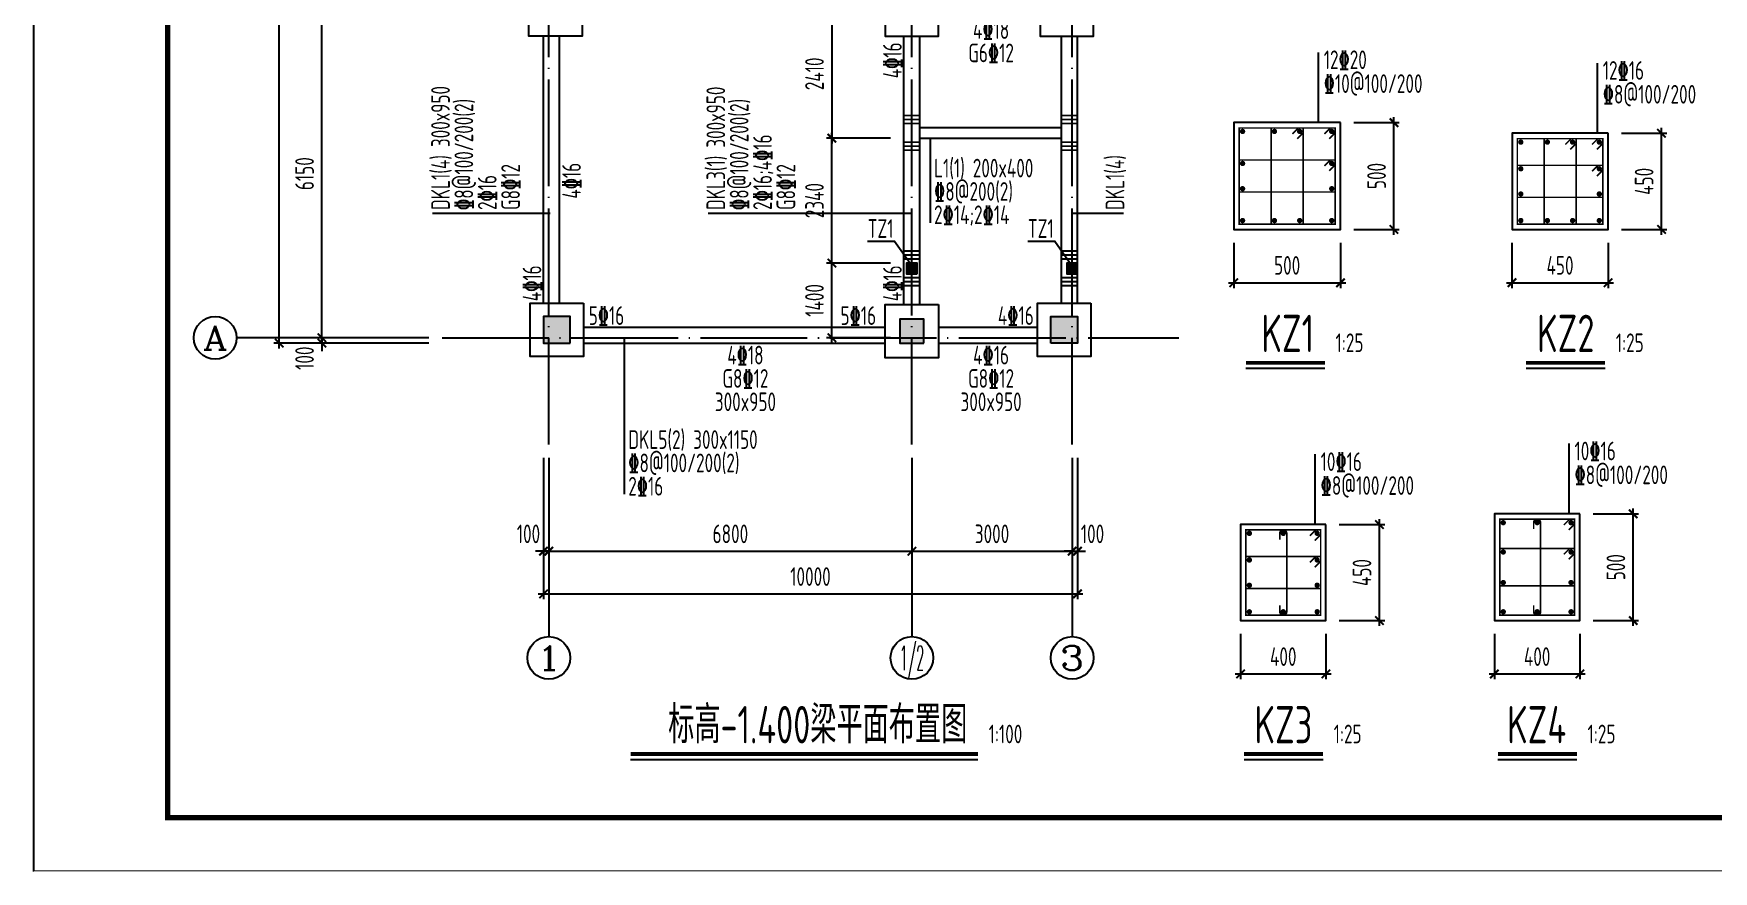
# Model space of a CAD drawing. Extents: x 287149 to 898857, y 100802 to 160212.
# Drawn here: x 581837 to 613297, y 100812 to 116512 of the extents above; entities that cross this region are included whole.
import ezdxf
from ezdxf.enums import TextEntityAlignment as Align

# ---------------------------------------------------------------- set-up
doc = ezdxf.new("R2010")
doc.units = 0
doc.header["$LTSCALE"] = 1000
doc.linetypes.add('DOTE', pattern=[2.42, 2, -0.2, 0.02, -0.2])
doc.layers.get('0').update_dxf_attribs({"linetype": 'CONTINUOUS'})
doc.layers.get('DEFPOINTS').update_dxf_attribs({"linetype": 'CONTINUOUS'})
for name, color, linetype in [('AXIS', 8, 'DOTE'), ('AXIS_DIM', 3, 'CONTINUOUS'), ('AXIS_TEXT', 3, 'CONTINUOUS'), ('COLU', 7, 'CONTINUOUS'), ('COLU_DE', 7, 'CONTINUOUS'), ('CT', 255, 'CONTINUOUS'), ('DIM', 3, 'CONTINUOUS'), ('FRAME', 3, 'CONTINUOUS'), ('S_BEAM', 4, 'CONTINUOUS'), ('S_BEAMDIMLOCAL', 7, 'CONTINUOUS'), ('S_BEAMDIMLOCALVER', 7, 'CONTINUOUS'), ('S_BEAMDIMMASS', 2, 'CONTINUOUS'), ('S_BEAMDIMMASSVER', 2, 'CONTINUOUS'), ('S_SUBBEAMHOOP', 1, 'CONTINUOUS'), ('TEXT', 7, 'CONTINUOUS'), ('填充', 8, 'CONTINUOUS'), ('柱涂实', 54, 'CONTINUOUS')]:
    doc.layers.add(name, color=color, linetype=linetype)
doc.layers.add('rein', color=1, linetype='CONTINUOUS', lineweight=18)
doc.styles.add('_AXIS', font='complex.shx', dxfattribs={"bigfont": 'gbcbig.shx'})
doc.styles.add('COMPLEX', font='COMPLEX')
doc.styles.add('TSSD_Dimension', font='tssdeng.shx', dxfattribs={"width": 0.7, "bigfont": 'hztxt.shx'})
doc.styles.add('TSSD_Rein', font='tssdeng.shx', dxfattribs={"width": 0.7, "bigfont": 'hztxt.shx'})
doc.dimstyles.new('TSSD_100_100', dxfattribs={"dimtxt": 350, "dimasz": 150, "dimexe": 100, "dimexo": 250, "dimgap": 150, "dimtad": 1, "dimdec": 0, "dimzin": 0, "dimdsep": 46, "dimtxsty": 'TSSD_Dimension', "dimblk": 'ARCHTICK', "dimcen": 0, "dimdle": 100, "dimclrd": 3, "dimclre": 3, "dimclrt": 7, "dimadec": 0, "dimazin": 0, "dimtfac": 1, "dimtdec": 0, "dimtix": 1, "dimtmove": 2, "dimatfit": 3, "dimfxl": 100, "dimtolj": 1, "dimtzin": 0, "dimarcsym": 0})
doc.dimstyles.new('TSSD_25_100', dxfattribs={"dimtxt": 350, "dimasz": 150, "dimexe": 100, "dimexo": 250, "dimgap": 150, "dimtad": 1, "dimdec": 0, "dimlfac": 0.25, "dimzin": 0, "dimdsep": 46, "dimtxsty": 'TSSD_Dimension', "dimblk": 'ARCHTICK', "dimcen": 0, "dimdle": 100, "dimclrd": 40, "dimclre": 40, "dimclrt": 40, "dimadec": 0, "dimazin": 0, "dimtfac": 1, "dimtdec": 0, "dimtix": 1, "dimtmove": 2, "dimatfit": 3, "dimldrblk": '_tsdbk', "dimfxl": 100, "dimtolj": 1, "dimtzin": 0, "dimarcsym": 0})

# ---------------------------------------------------------------- blocks, each defined once
blk = doc.blocks.new('_ARCHTICK')
at = {"color": 0}
blk.add_lwpolyline([(-0.53, -0.53, 0.25, 0.25, 0), (0.53, 0.53, 0.5, 0.5, 0)], format="xyseb", dxfattribs=at)
blk = doc.blocks.new('*D78')
at = {"layer": 'AXIS_DIM', "color": 3, "lineweight": -2}
for p, q in [((587237, 110712), (587237, 117062)), ((589237, 116962), (587137, 116962)), ((589237, 110812), (587137, 110812))]:
    blk.add_line(p, q, dxfattribs=at)
at = {"layer": 'DEFPOINTS', "color": 0}
for p in [(587237, 116962), (589487, 116962), (589487, 110812)]:
    blk.add_point(p, dxfattribs=at)
at = {"layer": 'AXIS_DIM', "color": 3, "lineweight": -2, "xscale": 150, "yscale": 150, "zscale": 150}
for p, rotation in [((587237, 116962), 90), ((587237, 110812), 270)]:
    blk.add_blockref('_ARCHTICK', p, dxfattribs=dict(at, rotation=rotation))
at = {"layer": 'AXIS_DIM', "color": 7, "insert": (586912, 113887), "char_height": 350, "attachment_point": 5, "rotation": 90, "style": 'TSSD_Dimension'}
blk.add_mtext('\\A1;6150', dxfattribs=at)
blk = doc.blocks.new('*D82')
at = {"layer": 'AXIS_DIM', "color": 3, "lineweight": -2}
for p, q in [((589237, 135712), (586337, 135712)), ((586437, 110612), (586437, 135812)), ((589237, 110712), (586337, 110712))]:
    blk.add_line(p, q, dxfattribs=at)
at = {"layer": 'DEFPOINTS', "color": 0}
for p in [(586437, 135712), (589487, 135712), (589487, 110712)]:
    blk.add_point(p, dxfattribs=at)
at = {"layer": 'AXIS_DIM', "color": 3, "lineweight": -2, "xscale": 150, "yscale": 150, "zscale": 150}
for p, rotation in [((586437, 135712), 90), ((586437, 110712), 270)]:
    blk.add_blockref('_ARCHTICK', p, dxfattribs=dict(at, rotation=rotation))
at = {"layer": 'AXIS_DIM', "color": 7, "insert": (586112, 123212), "char_height": 350, "attachment_point": 5, "rotation": 90, "style": 'TSSD_Dimension'}
blk.add_mtext('\\A1;25000', dxfattribs=at)
blk = doc.blocks.new('*D83')
at = {"layer": 'AXIS_DIM', "color": 3, "lineweight": -2}
for p, q in [((589237, 110812), (587137, 110812)), ((587237, 110812), (587237, 110962)), ((587237, 110812), (587237, 110712)), ((589237, 110712), (587137, 110712)), ((587237, 110712), (587237, 110562))]:
    blk.add_line(p, q, dxfattribs=at)
at = {"layer": 'DEFPOINTS', "color": 0}
for p in [(589487, 110812), (587237, 110712), (589487, 110712)]:
    blk.add_point(p, dxfattribs=at)
at = {"layer": 'AXIS_DIM', "color": 3, "lineweight": -2, "xscale": 150, "yscale": 150, "zscale": 150}
for p, rotation in [((587237, 110812), 270), ((587237, 110712), 90)]:
    blk.add_blockref('_ARCHTICK', p, dxfattribs=dict(at, rotation=rotation))
at = {"layer": 'AXIS_DIM', "color": 7, "insert": (586912, 110429), "char_height": 350, "attachment_point": 5, "rotation": 90, "style": 'TSSD_Dimension'}
blk.add_mtext('\\A1;100', dxfattribs=at)
blk = doc.blocks.new('_AXISO')
blk.add_circle((0, 0), 0.5)
at = {"layer": 'AXIS_TEXT', "style": 'COMPLEX', "width": 1.041667}
blk.add_attdef('A', text='', height=0.56, dxfattribs=at).set_placement((-0.25, -0.28), (0.25, -0.28), align=Align.FIT)
blk = doc.blocks.new('*D88')
at = {"layer": 'AXIS_DIM', "color": 3, "lineweight": -2}
for p, q in [((591487, 108562), (591487, 106712)), ((598287, 108562), (598287, 106712)), ((591387, 106812), (598387, 106812))]:
    blk.add_line(p, q, dxfattribs=at)
at = {"layer": 'DEFPOINTS', "color": 0}
for p in [(591487, 108812), (598287, 108812), (598287, 106812)]:
    blk.add_point(p, dxfattribs=at)
at = {"layer": 'AXIS_DIM', "color": 3, "lineweight": -2, "xscale": 150, "yscale": 150, "zscale": 150, "rotation": 180}
blk.add_blockref('_ARCHTICK', (591487, 106812), dxfattribs=at)
at = {"layer": 'AXIS_DIM', "color": 3, "lineweight": -2, "xscale": 150, "yscale": 150, "zscale": 150}
blk.add_blockref('_ARCHTICK', (598287, 106812), dxfattribs=at)
at = {"layer": 'AXIS_DIM', "color": 7, "insert": (594887, 107137), "char_height": 350, "attachment_point": 5, "style": 'TSSD_Dimension'}
blk.add_mtext('\\A1;6800', dxfattribs=at)
blk = doc.blocks.new('*D89')
at = {"layer": 'AXIS_DIM', "color": 3, "lineweight": -2}
for p, q in [((598287, 108562), (598287, 106712)), ((601287, 108562), (601287, 106712)), ((598187, 106812), (601387, 106812))]:
    blk.add_line(p, q, dxfattribs=at)
at = {"layer": 'DEFPOINTS', "color": 0}
for p in [(598287, 108812), (601287, 108812), (601287, 106812)]:
    blk.add_point(p, dxfattribs=at)
at = {"layer": 'AXIS_DIM', "color": 3, "lineweight": -2, "xscale": 150, "yscale": 150, "zscale": 150, "rotation": 180}
blk.add_blockref('_ARCHTICK', (598287, 106812), dxfattribs=at)
at = {"layer": 'AXIS_DIM', "color": 3, "lineweight": -2, "xscale": 150, "yscale": 150, "zscale": 150}
blk.add_blockref('_ARCHTICK', (601287, 106812), dxfattribs=at)
at = {"layer": 'AXIS_DIM', "color": 7, "insert": (599787, 107137), "char_height": 350, "attachment_point": 5, "style": 'TSSD_Dimension'}
blk.add_mtext('\\A1;3000', dxfattribs=at)
blk = doc.blocks.new('*D90')
at = {"layer": 'AXIS_DIM', "color": 3, "lineweight": -2}
for p, q in [((591387, 108562), (591387, 105912)), ((601387, 108562), (601387, 105912)), ((591287, 106012), (601487, 106012))]:
    blk.add_line(p, q, dxfattribs=at)
at = {"layer": 'DEFPOINTS', "color": 0}
for p in [(591387, 108812), (601387, 108812), (601387, 106012)]:
    blk.add_point(p, dxfattribs=at)
at = {"layer": 'AXIS_DIM', "color": 3, "lineweight": -2, "xscale": 150, "yscale": 150, "zscale": 150, "rotation": 180}
blk.add_blockref('_ARCHTICK', (591387, 106012), dxfattribs=at)
at = {"layer": 'AXIS_DIM', "color": 3, "lineweight": -2, "xscale": 150, "yscale": 150, "zscale": 150}
blk.add_blockref('_ARCHTICK', (601387, 106012), dxfattribs=at)
at = {"layer": 'AXIS_DIM', "color": 7, "insert": (596387, 106337), "char_height": 350, "attachment_point": 5, "style": 'TSSD_Dimension'}
blk.add_mtext('\\A1;10000', dxfattribs=at)
blk = doc.blocks.new('*D91')
at = {"layer": 'AXIS_DIM', "color": 3, "lineweight": -2}
for p, q in [((601287, 108562), (601287, 106712)), ((601387, 108562), (601387, 106712)), ((601287, 106812), (601137, 106812)), ((601287, 106812), (601387, 106812)), ((601387, 106812), (601537, 106812))]:
    blk.add_line(p, q, dxfattribs=at)
at = {"layer": 'DEFPOINTS', "color": 0}
for p in [(601287, 108812), (601387, 108812), (601387, 106812)]:
    blk.add_point(p, dxfattribs=at)
at = {"layer": 'AXIS_DIM', "color": 3, "lineweight": -2, "xscale": 150, "yscale": 150, "zscale": 150}
blk.add_blockref('_ARCHTICK', (601287, 106812), dxfattribs=at)
at = {"layer": 'AXIS_DIM', "color": 3, "lineweight": -2, "xscale": 150, "yscale": 150, "zscale": 150, "rotation": 180}
blk.add_blockref('_ARCHTICK', (601387, 106812), dxfattribs=at)
at = {"layer": 'AXIS_DIM', "color": 7, "insert": (601669, 107137), "char_height": 350, "attachment_point": 5, "style": 'TSSD_Dimension'}
blk.add_mtext('\\A1;100', dxfattribs=at)
blk = doc.blocks.new('*D92')
at = {"layer": 'AXIS_DIM', "color": 3, "lineweight": -2}
for p, q in [((591387, 108562), (591387, 106712)), ((591487, 108562), (591487, 106712)), ((591387, 106812), (591237, 106812)), ((591487, 106812), (591387, 106812)), ((591487, 106812), (591637, 106812))]:
    blk.add_line(p, q, dxfattribs=at)
at = {"layer": 'DEFPOINTS', "color": 0}
for p in [(591387, 108812), (591487, 108812), (591387, 106812)]:
    blk.add_point(p, dxfattribs=at)
at = {"layer": 'AXIS_DIM', "color": 3, "lineweight": -2, "xscale": 150, "yscale": 150, "zscale": 150}
blk.add_blockref('_ARCHTICK', (591387, 106812), dxfattribs=at)
at = {"layer": 'AXIS_DIM', "color": 3, "lineweight": -2, "xscale": 150, "yscale": 150, "zscale": 150, "rotation": 180}
blk.add_blockref('_ARCHTICK', (591487, 106812), dxfattribs=at)
at = {"layer": 'AXIS_DIM', "color": 7, "insert": (591105, 107137), "char_height": 350, "attachment_point": 5, "style": 'TSSD_Dimension'}
blk.add_mtext('\\A1;100', dxfattribs=at)
blk = doc.blocks.new('A$C2F0C53E4')
at = {"layer": 'FRAME', "lineweight": 18}
blk.add_line((0, 0), (0, 42000), dxfattribs=at)
at = {"layer": 'FRAME'}
for points in [[(10, 42010, 20, 20, 0), (10, 10, 20, 20, 0), (59410, 10, 20, 20, 0), (59410, 42010, 20, 20, 0)], [(2510, 41010, 100, 100, 0), (2510, 1010, 100, 100, 0), (58410, 1010, 100, 100, 0), (58410, 41010, 100, 100, 0)]]:
    blk.add_lwpolyline(points, format="xyseb", close=True, dxfattribs=at)
blk = doc.blocks.new('*D170')
at = {"layer": 'DEFPOINTS', "color": 0}
for p in [(606314, 114843), (607314, 114843), (606314, 112843)]:
    blk.add_point(p, dxfattribs=at)
at = {"layer": 'DIM', "color": 40, "lineweight": -2}
for p, q in [((606564, 114843), (607414, 114843)), ((607314, 112743), (607314, 114943)), ((606564, 112843), (607414, 112843))]:
    blk.add_line(p, q, dxfattribs=at)
at = {"layer": 'DIM', "color": 40, "lineweight": -2, "xscale": 150, "yscale": 150, "zscale": 150}
for p, rotation in [((607314, 114843), 90), ((607314, 112843), 270)]:
    blk.add_blockref('_ARCHTICK', p, dxfattribs=dict(at, rotation=rotation))
at = {"layer": 'DIM', "color": 40, "insert": (606989, 113843), "char_height": 350, "attachment_point": 5, "rotation": 90, "style": 'TSSD_Dimension'}
blk.add_mtext('\\A1;500', dxfattribs=at)
blk = doc.blocks.new('_tsdbk')
blk = doc.blocks.new('*D171')
at = {"layer": 'DEFPOINTS', "color": 0}
for p in [(604314, 112843), (606314, 112843), (606314, 111843)]:
    blk.add_point(p, dxfattribs=at)
at = {"layer": 'DIM', "color": 40, "lineweight": -2}
for p, q in [((604314, 112593), (604314, 111743)), ((606314, 112593), (606314, 111743)), ((604214, 111843), (606414, 111843))]:
    blk.add_line(p, q, dxfattribs=at)
at = {"layer": 'DIM', "color": 40, "lineweight": -2, "xscale": 150, "yscale": 150, "zscale": 150, "rotation": 180}
blk.add_blockref('_ARCHTICK', (604314, 111843), dxfattribs=at)
at = {"layer": 'DIM', "color": 40, "lineweight": -2, "xscale": 150, "yscale": 150, "zscale": 150}
blk.add_blockref('_ARCHTICK', (606314, 111843), dxfattribs=at)
at = {"layer": 'DIM', "color": 40, "insert": (605314, 112168), "char_height": 350, "attachment_point": 5, "style": 'TSSD_Dimension'}
blk.add_mtext('\\A1;500', dxfattribs=at)
blk = doc.blocks.new('*D172')
at = {"layer": 'DEFPOINTS', "color": 0}
for p in [(610796, 107512), (611796, 107512), (610796, 105512)]:
    blk.add_point(p, dxfattribs=at)
at = {"layer": 'DIM', "color": 40, "lineweight": -2}
for p, q in [((611796, 105412), (611796, 107612)), ((611046, 107512), (611896, 107512)), ((611046, 105512), (611896, 105512))]:
    blk.add_line(p, q, dxfattribs=at)
at = {"layer": 'DIM', "color": 40, "lineweight": -2, "xscale": 150, "yscale": 150, "zscale": 150}
for p, rotation in [((611796, 107512), 90), ((611796, 105512), 270)]:
    blk.add_blockref('_ARCHTICK', p, dxfattribs=dict(at, rotation=rotation))
at = {"layer": 'DIM', "color": 40, "insert": (611471, 106512), "char_height": 350, "attachment_point": 5, "rotation": 90, "style": 'TSSD_Dimension'}
blk.add_mtext('\\A1;500', dxfattribs=at)
blk = doc.blocks.new('*D173')
at = {"layer": 'DEFPOINTS', "color": 0}
for p in [(609196, 105512), (610796, 105512), (610796, 104512)]:
    blk.add_point(p, dxfattribs=at)
at = {"layer": 'DIM', "color": 40, "lineweight": -2}
for p, q in [((609196, 105262), (609196, 104412)), ((610796, 105262), (610796, 104412)), ((609096, 104512), (610896, 104512))]:
    blk.add_line(p, q, dxfattribs=at)
at = {"layer": 'DIM', "color": 40, "lineweight": -2, "xscale": 150, "yscale": 150, "zscale": 150, "rotation": 180}
blk.add_blockref('_ARCHTICK', (609196, 104512), dxfattribs=at)
at = {"layer": 'DIM', "color": 40, "lineweight": -2, "xscale": 150, "yscale": 150, "zscale": 150}
blk.add_blockref('_ARCHTICK', (610796, 104512), dxfattribs=at)
at = {"layer": 'DIM', "color": 40, "insert": (609996, 104837), "char_height": 350, "attachment_point": 5, "style": 'TSSD_Dimension'}
blk.add_mtext('\\A1;400', dxfattribs=at)
blk = doc.blocks.new('*D174')
at = {"layer": 'DEFPOINTS', "color": 0}
for p in [(611325, 114643), (612325, 114643), (611325, 112843)]:
    blk.add_point(p, dxfattribs=at)
at = {"layer": 'DIM', "color": 40, "lineweight": -2}
for p, q in [((611575, 114643), (612425, 114643)), ((612325, 112743), (612325, 114743)), ((611575, 112843), (612425, 112843))]:
    blk.add_line(p, q, dxfattribs=at)
at = {"layer": 'DIM', "color": 40, "lineweight": -2, "xscale": 150, "yscale": 150, "zscale": 150}
for p, rotation in [((612325, 114643), 90), ((612325, 112843), 270)]:
    blk.add_blockref('_ARCHTICK', p, dxfattribs=dict(at, rotation=rotation))
at = {"layer": 'DIM', "color": 40, "insert": (612000, 113743), "char_height": 350, "attachment_point": 5, "rotation": 90, "style": 'TSSD_Dimension'}
blk.add_mtext('\\A1;450', dxfattribs=at)
blk = doc.blocks.new('*D175')
at = {"layer": 'DEFPOINTS', "color": 0}
for p in [(609525, 112843), (611325, 112843), (611325, 111843)]:
    blk.add_point(p, dxfattribs=at)
at = {"layer": 'DIM', "color": 40, "lineweight": -2}
for p, q in [((609525, 112593), (609525, 111743)), ((611325, 112593), (611325, 111743)), ((609425, 111843), (611425, 111843))]:
    blk.add_line(p, q, dxfattribs=at)
at = {"layer": 'DIM', "color": 40, "lineweight": -2, "xscale": 150, "yscale": 150, "zscale": 150, "rotation": 180}
blk.add_blockref('_ARCHTICK', (609525, 111843), dxfattribs=at)
at = {"layer": 'DIM', "color": 40, "lineweight": -2, "xscale": 150, "yscale": 150, "zscale": 150}
blk.add_blockref('_ARCHTICK', (611325, 111843), dxfattribs=at)
at = {"layer": 'DIM', "color": 40, "insert": (610425, 112168), "char_height": 350, "attachment_point": 5, "style": 'TSSD_Dimension'}
blk.add_mtext('\\A1;450', dxfattribs=at)
blk = doc.blocks.new('*D176')
at = {"layer": 'DEFPOINTS', "color": 0}
for p in [(606041, 107312), (607041, 107312), (606041, 105512)]:
    blk.add_point(p, dxfattribs=at)
at = {"layer": 'DIM', "color": 40, "lineweight": -2}
for p, q in [((606291, 107312), (607141, 107312)), ((607041, 105412), (607041, 107412)), ((606291, 105512), (607141, 105512))]:
    blk.add_line(p, q, dxfattribs=at)
at = {"layer": 'DIM', "color": 40, "lineweight": -2, "xscale": 150, "yscale": 150, "zscale": 150}
for p, rotation in [((607041, 107312), 90), ((607041, 105512), 270)]:
    blk.add_blockref('_ARCHTICK', p, dxfattribs=dict(at, rotation=rotation))
at = {"layer": 'DIM', "color": 40, "insert": (606716, 106412), "char_height": 350, "attachment_point": 5, "rotation": 90, "style": 'TSSD_Dimension'}
blk.add_mtext('\\A1;450', dxfattribs=at)
blk = doc.blocks.new('*D177')
at = {"layer": 'DEFPOINTS', "color": 0}
for p in [(604441, 105512), (606041, 105512), (606041, 104512)]:
    blk.add_point(p, dxfattribs=at)
at = {"layer": 'DIM', "color": 40, "lineweight": -2}
for p, q in [((604441, 105262), (604441, 104412)), ((606041, 105262), (606041, 104412)), ((604341, 104512), (606141, 104512))]:
    blk.add_line(p, q, dxfattribs=at)
at = {"layer": 'DIM', "color": 40, "lineweight": -2, "xscale": 150, "yscale": 150, "zscale": 150, "rotation": 180}
blk.add_blockref('_ARCHTICK', (604441, 104512), dxfattribs=at)
at = {"layer": 'DIM', "color": 40, "lineweight": -2, "xscale": 150, "yscale": 150, "zscale": 150}
blk.add_blockref('_ARCHTICK', (606041, 104512), dxfattribs=at)
at = {"layer": 'DIM', "color": 40, "insert": (605241, 104837), "char_height": 350, "attachment_point": 5, "style": 'TSSD_Dimension'}
blk.add_mtext('\\A1;400', dxfattribs=at)
blk = doc.blocks.new('*D214')
at = {"layer": 'DEFPOINTS', "color": 0}
for p in [(596787, 112212), (598137, 112212), (598137, 110812)]:
    blk.add_point(p, dxfattribs=at)
at = {"layer": 'DIM', "color": 3, "lineweight": -2}
for p, q in [((597887, 112212), (596687, 112212)), ((596787, 110712), (596787, 112312)), ((597887, 110812), (596687, 110812))]:
    blk.add_line(p, q, dxfattribs=at)
at = {"layer": 'DIM', "color": 3, "lineweight": -2, "xscale": 150, "yscale": 150, "zscale": 150}
for p, rotation in [((596787, 112212), 90), ((596787, 110812), 270)]:
    blk.add_blockref('_ARCHTICK', p, dxfattribs=dict(at, rotation=rotation))
at = {"layer": 'DIM', "color": 7, "insert": (596462, 111512), "char_height": 350, "attachment_point": 5, "rotation": 90, "style": 'TSSD_Dimension'}
blk.add_mtext('\\A1;1400', dxfattribs=at)
blk = doc.blocks.new('*D215')
at = {"layer": 'DEFPOINTS', "color": 0}
for p in [(596787, 114552), (598137, 114552), (598137, 112212)]:
    blk.add_point(p, dxfattribs=at)
at = {"layer": 'DIM', "color": 3, "lineweight": -2}
for p, q in [((597887, 114552), (596687, 114552)), ((596787, 112112), (596787, 114652)), ((597887, 112212), (596687, 112212))]:
    blk.add_line(p, q, dxfattribs=at)
at = {"layer": 'DIM', "color": 3, "lineweight": -2, "xscale": 150, "yscale": 150, "zscale": 150}
for p, rotation in [((596787, 114552), 90), ((596787, 112212), 270)]:
    blk.add_blockref('_ARCHTICK', p, dxfattribs=dict(at, rotation=rotation))
at = {"layer": 'DIM', "color": 7, "insert": (596462, 113382), "char_height": 350, "attachment_point": 5, "rotation": 90, "style": 'TSSD_Dimension'}
blk.add_mtext('\\A1;2340', dxfattribs=at)
blk = doc.blocks.new('*D374')
at = {"layer": 'DEFPOINTS', "color": 0}
for p in [(598137, 116962), (596787, 114552), (598137, 114552)]:
    blk.add_point(p, dxfattribs=at)
at = {"layer": 'DIM', "color": 3, "lineweight": -2}
for p, q in [((596787, 117062), (596787, 114452)), ((597887, 116962), (596687, 116962)), ((597887, 114552), (596687, 114552))]:
    blk.add_line(p, q, dxfattribs=at)
at = {"layer": 'DIM', "color": 3, "lineweight": -2, "xscale": 150, "yscale": 150, "zscale": 150}
for p, rotation in [((596787, 116962), 90), ((596787, 114552), 270)]:
    blk.add_blockref('_ARCHTICK', p, dxfattribs=dict(at, rotation=rotation))
at = {"layer": 'DIM', "color": 7, "insert": (596462, 115757), "char_height": 350, "attachment_point": 5, "rotation": 90, "style": 'TSSD_Dimension'}
blk.add_mtext('\\A1;2410', dxfattribs=at)

msp = doc.modelspace()

# ---------------------------------------------------------------- hatches: boundary and pattern name
at = {"layer": '柱涂实'}
for points in [[(598386.971, 112211.708), (598186.971, 112211.708), (598186.971, 112011.708), (598386.971, 112011.708)], [(601386.971, 112211.708), (601186.971, 112211.708), (601186.971, 112011.708), (601386.971, 112011.708)], [(591886.971, 110711.708), (591886.971, 111211.708), (591386.971, 111211.708), (591386.971, 110711.708)], [(598511.971, 111161.708), (598061.971, 111161.708), (598061.971, 110711.708), (598511.971, 110711.708)], [(600886.971, 110711.708), (600886.971, 111211.708), (601386.971, 111211.708), (601386.971, 110711.708)]]:
    msp.add_hatch(color=256, dxfattribs=at).paths.add_polyline_path(points)

# ---------------------------------------------------------------- linework, layer by layer
at = {"layer": 'AXIS'}
for p, q in [((591486.971, 108811.708), (591486.971, 137111.708)), ((601286.971, 108811.708), (601286.971, 137111.708)), ((598286.971, 108811.708), (598286.971, 123211.708)), ((589486.971, 110811.708), (603286.971, 110811.708))]:
    msp.add_line(p, q, dxfattribs=at)
at = {"layer": 'AXIS_TEXT'}
for p, q in [((589236.971, 110811.708), (585637.045, 110811.708)), ((591486.971, 108561.708), (591486.971, 105211.785)), ((598286.971, 108561.708), (598286.971, 105211.785)), ((601286.971, 108561.708), (601286.971, 105211.785))]:
    msp.add_line(p, q, dxfattribs=at)
at = {"layer": 'COLU', "ltscale": 0.01}
for points in [[(598386.971, 112011.708), (598386.971, 112211.708), (598186.971, 112211.708), (598186.971, 112011.708)], [(601386.971, 112011.708), (601386.971, 112211.708), (601186.971, 112211.708), (601186.971, 112011.708)], [(591886.971, 110711.708), (591886.971, 111211.708), (591386.971, 111211.708), (591386.971, 110711.708)], [(598511.971, 110711.708), (598511.971, 111161.708), (598061.971, 111161.708), (598061.971, 110711.708)], [(600886.971, 110711.708), (600886.971, 111211.708), (601386.971, 111211.708), (601386.971, 110711.708)]]:
    msp.add_lwpolyline(points, close=True, dxfattribs=at)
at = {"layer": 'COLU_DE'}
for points in [[(606313.941, 114842.838), (604313.941, 114842.838), (604313.941, 112842.838), (606313.941, 112842.838)], [(611325.373, 114642.838), (609525.373, 114642.838), (609525.373, 112842.838), (611325.373, 112842.838)], [(606041.373, 107311.785), (604441.373, 107311.785), (604441.373, 105511.785), (606041.373, 105511.785)], [(610796.35, 107511.785), (609196.35, 107511.785), (609196.35, 105511.785), (610796.35, 105511.785)]]:
    msp.add_lwpolyline(points, close=True, dxfattribs=at)
at = {"layer": 'CT'}
for points in [[(592111.971, 117461.708), (592111.971, 116461.708), (591111.971, 116461.708), (591111.971, 117461.708)], [(597786.971, 117461.708), (597786.971, 116461.708), (598786.971, 116461.708), (598786.971, 117461.708)], [(600686.971, 117461.708), (600686.971, 116461.708), (601686.971, 116461.708), (601686.971, 117461.708)], [(592136.971, 111461.708), (592136.971, 110461.708), (591136.971, 110461.708), (591136.971, 111461.708)], [(598786.971, 111436.708), (598786.971, 110436.708), (597786.971, 110436.708), (597786.971, 111436.708)], [(601636.971, 111461.708), (601636.971, 110461.708), (600636.971, 110461.708), (600636.971, 111461.708)]]:
    msp.add_lwpolyline(points, close=True, dxfattribs=at)
at = {"layer": 'rein', "const_width": 30}
for points in [[(606104.566, 114541.539), (606213.941, 114650.914), (606213.941, 114742.838), (604413.941, 114742.838), (604413.941, 112942.838), (606213.941, 112942.838), (606213.941, 114742.838), (606122.017, 114742.838), (606012.642, 114633.463)], [(605412.478, 114633.463), (605521.854, 114742.838), (605613.778, 114742.838), (605613.778, 112942.838), (605014.105, 112942.838), (605014.105, 114742.838), (605613.778, 114742.838), (605613.778, 114650.914), (605504.402, 114541.539)], [(611115.997, 114341.539), (611225.373, 114450.914), (611225.373, 114542.838), (609625.373, 114542.838), (609625.373, 112942.838), (611225.373, 112942.838), (611225.373, 114542.838), (611133.449, 114542.838), (611024.073, 114433.463)], [(610523.91, 114433.463), (610633.285, 114542.838), (610725.209, 114542.838), (610725.209, 112942.838), (610125.536, 112942.838), (610125.536, 114542.838), (610725.209, 114542.838), (610725.209, 114450.914), (610615.834, 114341.539)], [(606104.566, 113941.375), (606213.941, 114050.751), (606213.941, 114142.675), (604413.941, 114142.675), (604413.941, 113543.002), (606213.941, 113543.002), (606213.941, 114142.675), (606122.017, 114142.675), (606012.642, 114033.299)], [(611115.997, 113841.375), (611225.373, 113950.751), (611225.373, 114042.675), (609625.373, 114042.675), (609625.373, 113443.002), (611225.373, 113443.002), (611225.373, 114042.675), (611133.449, 114042.675), (611024.073, 113933.299)], [(610586.975, 107210.485), (610696.35, 107319.861), (610696.35, 107411.785), (609296.35, 107411.785), (609296.35, 105611.785), (610696.35, 105611.785), (610696.35, 107411.785), (610604.427, 107411.785), (610495.051, 107302.409)], [(605831.997, 107010.485), (605941.373, 107119.861), (605941.373, 107211.785), (604541.373, 107211.785), (604541.373, 105611.785), (605941.373, 105611.785), (605941.373, 107211.785), (605849.449, 107211.785), (605740.073, 107102.409)], [(605831.997, 106510.322), (605941.373, 106619.697), (605941.373, 106711.621), (604541.373, 106711.621), (604541.373, 106111.948), (605941.373, 106111.948), (605941.373, 106711.621), (605849.449, 106711.621), (605740.073, 106602.246)], [(610586.975, 106660.322), (610696.35, 106769.697), (610696.35, 106861.621), (609296.35, 106861.621), (609296.35, 106161.948), (610696.35, 106161.948), (610696.35, 106861.621), (610604.427, 106861.621), (610495.051, 106752.246)]]:
    msp.add_lwpolyline(points, dxfattribs=at)
at = {"layer": 'rein', "const_width": 50}
for points in [[(604453.941, 114677.838, 1), (604503.941, 114677.838, 1)], [(605076.378, 114652.838, -1), (605076.378, 114702.838, -1)], [(605549.104, 114652.838, -1), (605549.104, 114702.838, -1)], [(606123.941, 114677.838, 1), (606173.941, 114677.838, 1)], [(609665.373, 114477.838, 1), (609715.373, 114477.838, 1)], [(610187.81, 114452.838, -1), (610187.81, 114502.838, -1)], [(610660.535, 114452.838, -1), (610660.535, 114502.838, -1)], [(611135.373, 114477.838, 1), (611185.373, 114477.838, 1)], [(604453.941, 114078.001, 1), (604503.941, 114078.001, 1)], [(606123.941, 114078.001, 1), (606173.941, 114078.001, 1)], [(609665.373, 113978.001, 1), (609715.373, 113978.001, 1)], [(611135.373, 113978.001, 1), (611185.373, 113978.001, 1)], [(604453.941, 113605.275, 1), (604503.941, 113605.275, 1)], [(606123.941, 113605.275, 1), (606173.941, 113605.275, 1)], [(609665.373, 113505.275, 1), (609715.373, 113505.275, 1)], [(611135.373, 113505.275, 1), (611185.373, 113505.275, 1)], [(604453.941, 113007.838, 1), (604503.941, 113007.838, 1)], [(605076.378, 112982.838, -1), (605076.378, 113032.838, -1)], [(605549.104, 112982.838, -1), (605549.104, 113032.838, -1)], [(606123.941, 113007.838, 1), (606173.941, 113007.838, 1)], [(609665.373, 113007.838, 1), (609715.373, 113007.838, 1)], [(610187.81, 112982.838, -1), (610187.81, 113032.838, -1)], [(610660.535, 112982.838, -1), (610660.535, 113032.838, -1)], [(611135.373, 113007.838, 1), (611185.373, 113007.838, 1)], [(609336.35, 107346.785, 1), (609386.35, 107346.785, 1)], [(609971.35, 107346.785, 1), (610021.35, 107346.785, 1)], [(610606.35, 107346.785, 1), (610656.35, 107346.785, 1)], [(604581.373, 107146.785, 1), (604631.373, 107146.785, 1)], [(605216.373, 107146.785, 1), (605266.373, 107146.785, 1)], [(605851.373, 107146.785, 1), (605901.373, 107146.785, 1)], [(604581.373, 106646.947, 1), (604631.373, 106646.947, 1)], [(605851.373, 106646.947, 1), (605901.373, 106646.947, 1)], [(609336.35, 106796.947, 1), (609386.35, 106796.947, 1)], [(610606.35, 106796.947, 1), (610656.35, 106796.947, 1)], [(604581.373, 106174.222, 1), (604631.373, 106174.222, 1)], [(605851.373, 106174.222, 1), (605901.373, 106174.222, 1)], [(609336.35, 106224.222, 1), (609386.35, 106224.222, 1)], [(610606.35, 106224.222, 1), (610656.35, 106224.222, 1)], [(604581.373, 105676.785, 1), (604631.373, 105676.785, 1)], [(605216.373, 105676.785, 1), (605266.373, 105676.785, 1)], [(605851.373, 105676.785, 1), (605901.373, 105676.785, 1)], [(609336.35, 105676.785, 1), (609386.35, 105676.785, 1)], [(609971.35, 105676.785, 1), (610021.35, 105676.785, 1)], [(610606.35, 105676.785, 1), (610656.35, 105676.785, 1)]]:
    msp.add_lwpolyline(points, format="xyb", close=True, dxfattribs=at)
at = {"layer": 'rein', "const_width": 30}
for points in [[(609931.35, 105796.785), (609931.35, 105676.785, 1), (610061.35, 105676.785), (610061.35, 107346.785, 1), (609931.35, 107346.785), (609931.35, 107226.785)], [(605176.373, 105796.785), (605176.373, 105676.785, 1), (605306.373, 105676.785), (605306.373, 107146.785, 1), (605176.373, 107146.785), (605176.373, 107026.785)]]:
    msp.add_lwpolyline(points, format="xyb", dxfattribs=at)
at = {"layer": 'S_BEAM'}
for p, q in [((591386.971, 111461.708), (591386.971, 116461.708)), ((591686.971, 111461.708), (591686.971, 116461.708)), ((598136.971, 111436.708), (598136.971, 116461.708)), ((598436.971, 111436.708), (598436.971, 116461.708)), ((601086.971, 111461.708), (601086.971, 116461.708)), ((601386.971, 111461.708), (601386.971, 116461.708)), ((598436.971, 114751.708), (601086.971, 114751.708)), ((598436.971, 114551.708), (601086.971, 114551.708)), ((592136.971, 111011.708), (597786.971, 111011.708)), ((598786.971, 111011.708), (600636.971, 111011.708)), ((592136.971, 110711.708), (597786.971, 110711.708)), ((598786.971, 110711.708), (600636.971, 110711.708))]:
    msp.add_line(p, q, dxfattribs=at)
at = {"layer": 'S_BEAMDIMMASS'}
for p, q in [((598625.86, 114551.708), (598625.86, 112967.936)), ((592899.206, 110811.708), (592899.206, 107880.779))]:
    msp.add_line(p, q, dxfattribs=at)
at = {"layer": 'S_BEAMDIMMASSVER', "ltscale": 0.01}
for p, q in [((591511.971, 113138.174), (589310.628, 113138.174)), ((598286.971, 113138.174), (594472.79, 113138.174)), ((602248.282, 113138.174), (601286.971, 113138.174))]:
    msp.add_line(p, q, dxfattribs=at)
at = {"layer": 'S_SUBBEAMHOOP', "ltscale": 0.01, "const_width": 35}
for points in [[(598436.971, 114976.708), (598136.971, 114976.708)], [(598436.971, 114901.708), (598136.971, 114901.708)], [(598436.971, 114826.708), (598136.971, 114826.708)], [(601386.971, 114976.708), (601086.971, 114976.708)], [(601386.971, 114901.708), (601086.971, 114901.708)], [(601386.971, 114826.708), (601086.971, 114826.708)], [(598436.971, 114476.708), (598136.971, 114476.708)], [(598436.971, 114401.708), (598136.971, 114401.708)], [(598436.971, 114326.708), (598136.971, 114326.708)], [(601386.971, 114476.708), (601086.971, 114476.708)], [(601386.971, 114401.708), (601086.971, 114401.708)], [(601386.971, 114326.708), (601086.971, 114326.708)], [(598436.971, 112436.708), (598136.971, 112436.708)], [(598436.971, 112361.708), (598136.971, 112361.708)], [(601386.971, 112436.708), (601086.971, 112436.708)], [(601386.971, 112361.708), (601086.971, 112361.708)], [(598436.971, 112286.708), (598136.971, 112286.708)], [(601386.971, 112286.708), (601086.971, 112286.708)], [(598436.971, 111936.708), (598136.971, 111936.708)], [(598436.971, 111861.708), (598136.971, 111861.708)], [(598436.971, 111786.708), (598136.971, 111786.708)], [(601386.971, 111936.708), (601086.971, 111936.708)], [(601386.971, 111861.708), (601086.971, 111861.708)], [(601386.971, 111786.708), (601086.971, 111786.708)]]:
    msp.add_lwpolyline(points, dxfattribs=at)
at = {"layer": 'TEXT'}
for p, q in [((605899.707, 114842.838), (605899.707, 116159.108)), ((611125.373, 114642.838), (611125.373, 115959.108)), ((605841.373, 107311.785), (605841.373, 108628.054)), ((610596.35, 107511.785), (610596.35, 108828.054)), ((593016.963, 102911.785), (599523.943, 102911.785))]:
    msp.add_line(p, q, dxfattribs=at)
at = {"layer": 'TEXT', "linetype": 'ByBlock'}
for p, q in [((604541.563, 110242.838), (606020.609, 110242.838)), ((609790.552, 110242.838), (611269.598, 110242.838)), ((604506.552, 102911.785), (605985.598, 102911.785)), ((609261.53, 102911.785), (610740.576, 102911.785))]:
    msp.add_line(p, q, dxfattribs=at)
at = {"layer": 'TEXT'}
for points in [[(597457.131, 112623.545), (597963.433, 112623.545), (598251.547, 112211.708)], [(600457.131, 112623.545), (600963.433, 112623.545), (601251.547, 112211.708)]]:
    msp.add_lwpolyline(points, dxfattribs=at)
at = {"layer": 'TEXT', "const_width": 70}
for points in [[(606020.609, 110342.838), (604541.563, 110342.838)], [(611269.598, 110342.838), (609790.552, 110342.838)], [(599523.943, 103011.785), (593016.963, 103011.785)], [(605985.598, 103011.785), (604506.552, 103011.785)], [(610740.576, 103011.785), (609261.53, 103011.785)]]:
    msp.add_lwpolyline(points, dxfattribs=at)

# ---------------------------------------------------------------- block references
at = {"layer": 'AXIS_TEXT'}
ref = msp.add_blockref('_AXISO', (585237.045, 110811.708), dxfattribs=dict(at, xscale=800, yscale=800, zscale=800))
ref.add_attrib('A', 'A', dxfattribs={"height": 452.548, "style": '_AXIS', "width": 1.166667}).set_placement((585010.771, 110585.434), (585463.319, 110585.434), align=Align.FIT)
ref = msp.add_blockref('_AXISO', (591486.971, 104811.785), dxfattribs=dict(at, xscale=800, yscale=800, zscale=800))
ref.add_attrib('A', '1', dxfattribs={"height": 452.548, "style": '_AXIS', "width": 2.333333}).set_placement((591260.697, 104585.51), (591713.246, 104585.51), align=Align.FIT)
ref = msp.add_blockref('_AXISO', (598286.971, 104811.785), dxfattribs=dict(at, xscale=800, yscale=800, zscale=800))
ref.add_attrib('A', '1/2', dxfattribs={"height": 452.5483, "style": '_AXIS', "width": 0.411765}).set_placement((598060.697, 104585.51), (598513.246, 104585.51), align=Align.FIT)
ref = msp.add_blockref('_AXISO', (601286.971, 104811.785), dxfattribs=dict(at, xscale=800, yscale=800, zscale=800))
ref.add_attrib('A', '3', dxfattribs={"height": 452.548, "style": '_AXIS', "width": 1.5}).set_placement((601060.697, 104585.51), (601513.246, 104585.51), align=Align.FIT)
at = {"layer": '填充'}
msp.add_blockref('A$C2F0C53E4', (581836.971, 100811.708), dxfattribs=at)

# ---------------------------------------------------------------- texts
at = {"layer": 'S_BEAMDIMLOCAL', "style": 'TSSD_Rein', "width": 0.7}
for s, p in [('4%%13218', (599769.665, 116761.658)), ('G6%%13212', (599769.665, 116324.158)), ('4%%13218', (595168.67, 110661.658)), ('4%%13218', (595168.67, 110661.658)), ('4%%13216', (599769.665, 110661.658)), ('G8%%13212', (595168.67, 110224.158)), ('G8%%13212', (599769.665, 110224.158)), ('300x950', (595168.67, 109786.658)), ('300x950', (599769.665, 109786.658))]:
    msp.add_text(s, height=350, dxfattribs=at).set_placement(p, align=Align.TOP_CENTER)
msp.add_text('5%%13216', height=350, dxfattribs=at).set_placement((592233.147, 111051.708))
for s, p in [('5%%13216', (597616.439, 111051.708)), ('4%%13216', (600568.566, 111051.708))]:
    msp.add_text(s, height=350, dxfattribs=at).set_placement(p, align=Align.RIGHT)
at = {"layer": 'S_BEAMDIMLOCALVER', "style": 'TSSD_Rein', "width": 0.7}
msp.add_text('4%%13216', height=350, rotation=89.9999985, dxfattribs=at).set_placement((598096.971, 116346.554), align=Align.RIGHT)
msp.add_text('4%%13216', height=350, rotation=89.9999985, dxfattribs=at).set_placement((591737.021, 113753.988), align=Align.TOP_CENTER)
for p in [(591346.971, 111496.884), (598096.971, 111496.884)]:
    msp.add_text('4%%13216', height=350, rotation=89.9999985, dxfattribs=at).set_placement(p)
at = {"layer": 'S_BEAMDIMMASS', "style": 'TSSD_Rein', "width": 0.7}
for s, height, p in [('L1(1) 200x400', 349.99999, (598701.148, 113816.048)), ('%%1328@200(2)', 349.99999, (598701.148, 113378.548)), ('2%%13214;2%%13214', 349.99999, (598701.148, 112941.048)), ('DKL5(2) 300x1150', 349.99999, (592974.494, 108728.892)), ('%%1328@100/200(2)', 349.99999, (592974.494, 108291.392)), ('2%%13216', 350, (592974.494, 107853.892))]:
    msp.add_text(s, height=height, dxfattribs=at).set_placement(p)
at = {"layer": 'S_BEAMDIMMASSVER', "style": 'TSSD_Rein', "width": 0.7}
for s, height, p in [('DKL1(4) 300x950', 349.99999, (589632.918, 113205.84)), ('DKL3(1) 300x950', 349.99999, (594788.943, 113205.84)), ('%%1328@100/200(2)', 349.99999, (590070.418, 113205.84)), ('%%1328@100/200(2)', 349.99999, (595226.443, 113205.84)), ('2%%13216;4%%13216', 349.99999, (595663.943, 113205.84)), ('DKL1(4) ', 350, (602264.2, 113205.84)), ('G8%%13212', 350, (590945.918, 113205.84)), ('G8%%13212', 350, (596101.443, 113205.84)), ('2%%13216', 350, (590507.918, 113205.84))]:
    msp.add_text(s, height=height, rotation=89.9999985, dxfattribs=at).set_placement(p)
at = {"layer": 'TEXT', "style": 'TSSD_Rein', "width": 0.7}
for s, p in [('12%%13220', (605999.707, 115846.018)), ('%%13210@100/200', (605999.707, 115399.073)), ('12%%13216', (611225.373, 115646.018)), ('%%1328@100/200', (611225.373, 115199.073)), ('TZ1', (597457.131, 112683.545)), ('TZ1', (600457.131, 112683.545)), ('10\x8416', (610696.35, 108514.964)), ('10%%13216', (605941.373, 108314.964)), ('%%1328@100/200', (605941.373, 107868.019)), ('%%1328@100/200', (610696.35, 108068.019))]:
    msp.add_text(s, height=350, dxfattribs=at).set_placement(p)
at = {"layer": 'TEXT', "linetype": 'ByBlock', "style": 'TSSD_Rein', "width": 0.7}
for s, p in [('KZ1', (605820.609, 110543.07)), ('KZ2', (611069.598, 110543.07)), ('标高-1.400梁平面布置图', (599323.943, 103211.785)), ('KZ3', (605785.598, 103212.016)), ('KZ4', (610540.576, 103212.016))]:
    msp.add_text(s, height=700, dxfattribs=at).set_placement(p, align=Align.RIGHT)
for s, p in [('1:25', (606220.609, 110542.838)), ('1:25', (611469.598, 110542.838)), ('1:100', (599723.943, 103211.785)), ('1:25', (606185.598, 103211.785)), ('1:25', (610940.576, 103211.785))]:
    msp.add_text(s, height=350, dxfattribs=at).set_placement(p)

# ---------------------------------------------------------------- dimensions: what is measured, and where the dimension line sits
at = {"layer": 'AXIS_DIM'}
for p1, p2, distance, picture, middle in [((589486.971, 110711.708), (589486.971, 135711.708), 3049.927, '*D82', (586112.045, 123211.708)), ((589486.971, 110811.708), (589486.971, 116961.708), 2249.927, '*D78', (586912.045, 113886.708)), ((591386.971, 108811.708), (601386.971, 108811.708), -2799.923, '*D90', (596386.971, 106336.785)), ((591486.971, 108811.708), (598286.971, 108811.708), -1999.923, '*D88', (594886.971, 107136.785)), ((598286.971, 108811.708), (601286.971, 108811.708), -1999.923, '*D89', (599786.971, 107136.785))]:
    dim = msp.add_aligned_dim(p1=p1, p2=p2, distance=distance, dimstyle='TSSD_100_100', dxfattribs=at)
    dim.commit()
    dim.dimension.update_dxf_attribs({"geometry": picture, "text_midpoint": middle})
for base, p1, p2, angle, picture, middle in [((587237.045, 110711.708), (589486.971, 110811.708), (589486.971, 110711.708), 90, '*D83', (586912.045, 110429.464)), ((591386.971, 106811.785), (591486.971, 108811.708), (591386.971, 108811.708), 180, '*D92', (591104.728, 107136.785))]:
    dim = msp.add_linear_dim(base=base, p1=p1, p2=p2, angle=angle, dimstyle='TSSD_100_100', dxfattribs=at)
    dim.commit()
    dim.dimension.update_dxf_attribs({"geometry": picture, "text_midpoint": middle, "dimtype": 160})
dim = msp.add_linear_dim(base=(601386.971, 106811.785), p1=(601286.971, 108811.708), p2=(601386.971, 108811.708), dimstyle='TSSD_100_100', dxfattribs=at)
dim.commit()
dim.dimension.update_dxf_attribs({"geometry": '*D91', "text_midpoint": (601669.215, 107136.785), "dimtype": 160})
at = {"layer": 'DIM'}
for base, p1, p2, picture, middle in [((596786.971, 114551.708), (598136.971, 116961.708), (598136.971, 114551.708), '*D374', (596461.971, 115756.708)), ((596786.971, 114551.708), (598136.971, 112211.708), (598136.971, 114551.708), '*D215', (596461.971, 113381.708)), ((596786.971, 112211.708), (598136.971, 110811.708), (598136.971, 112211.708), '*D214', (596461.971, 111511.708))]:
    dim = msp.add_linear_dim(base=base, p1=p1, p2=p2, angle=90, dimstyle='TSSD_100_100', dxfattribs=at)
    dim.commit()
    dim.dimension.update_dxf_attribs({"geometry": picture, "text_midpoint": middle})
for p1, p2, picture, middle in [((606313.941, 112842.838), (606313.941, 114842.838), '*D170', (606988.941, 113842.838)), ((611325.373, 112842.838), (611325.373, 114642.838), '*D174', (612000.373, 113742.838)), ((604313.941, 112842.838), (606313.941, 112842.838), '*D171', (605313.941, 112167.838)), ((609525.373, 112842.838), (611325.373, 112842.838), '*D175', (610425.373, 112167.838)), ((610796.35, 105511.785), (610796.35, 107511.785), '*D172', (611471.35, 106511.785)), ((606041.373, 105511.785), (606041.373, 107311.785), '*D176', (606716.373, 106411.785)), ((604441.373, 105511.785), (606041.373, 105511.785), '*D177', (605241.373, 104836.785)), ((609196.35, 105511.785), (610796.35, 105511.785), '*D173', (609996.35, 104836.785))]:
    dim = msp.add_aligned_dim(p1=p1, p2=p2, distance=-1000, dimstyle='TSSD_25_100', dxfattribs=at)
    dim.commit()
    dim.dimension.update_dxf_attribs({"geometry": picture, "text_midpoint": middle})

doc.saveas('drawing.dxf')
